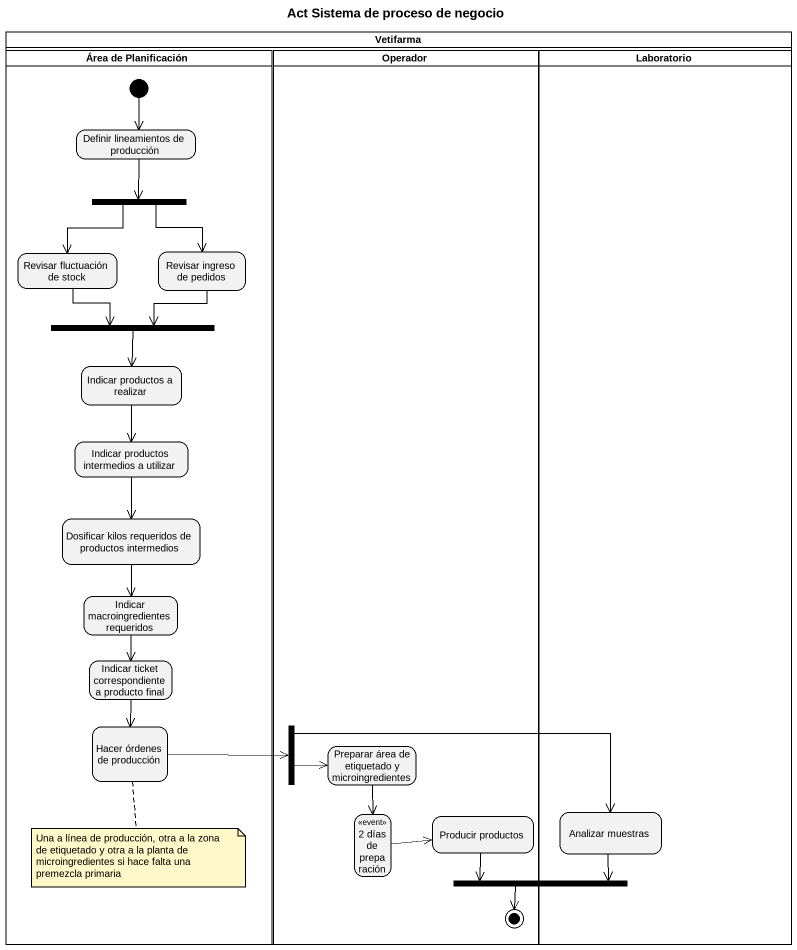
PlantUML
@startuml
title Act Sistema de proceso de negocio
hide empty description
state Vetifarma <<partition>> {
  state "Área de Planificación" as Área_de_Planificación <<partition>> {
    state "Definir lineamientos de producción" as Definir_lineamientos_de
    state fork1 <<fork>>
    state "Revisar fluctuación de stock" as Revisar_fluctuación_de_stock
    state "Revisar ingreso de pedidos" as Revisar_ingreso_de_pedidos
    state fork2 <<join>>
    state "Indicar productos a realizar" as Indicar_productos_a_realizar
    state "Indicar productos intermedios a utilizar" as Indicar_productos
    state "Dosificar kilos requeridos de productos intermedios" as Dosificar_kilos_requeridos
    state "Indicar macroingredientes requeridos" as Indicar_macroingredientes
    state "Indicar ticket correspondiente a producto final" as Indicar_ticket
    state "Hacer órdenes de producción" as Hacer_órdenes_de_producción
    [*] --> Definir_lineamientos_de
  }
  state Operador <<partition>> {
    state fork3 <<fork>>
    state "Preparar área de etiquetado y microingredientes" as Preparar_área_de_etiquetado
    state "2 días de preparación" as s2_días_de_preparación <<event>>
    state "Producir productos" as Producir_productos
    state final1 <<end>>
  }
  state Laboratorio <<partition>> {
    state "Analizar muestras" as Analizar_muestras
  }
  state fork4 <<join>>
}
Definir_lineamientos_de --> fork1
fork1 --> Revisar_fluctuación_de_stock
fork1 --> Revisar_ingreso_de_pedidos
Revisar_fluctuación_de_stock --> fork2
Revisar_ingreso_de_pedidos --> fork2
fork2 --> Indicar_productos_a_realizar
Indicar_productos_a_realizar --> Indicar_productos
Indicar_productos --> Dosificar_kilos_requeridos
Dosificar_kilos_requeridos --> Indicar_macroingredientes
Indicar_macroingredientes --> Indicar_ticket
Indicar_ticket --> Hacer_órdenes_de_producción
Hacer_órdenes_de_producción -right-> fork3
fork3 -right-> Preparar_área_de_etiquetado
fork3 -right-> Analizar_muestras
Preparar_área_de_etiquetado --> s2_días_de_preparación
s2_días_de_preparación -right-> Producir_productos
Producir_productos --> fork4
Analizar_muestras --> fork4
fork4 --> final1
note bottom of Hacer_órdenes_de_producción : Una a línea de producción, otra a la zona de etiquetado y otra a la planta de microingredientes si hace falta una premezcla primaria
@enduml
